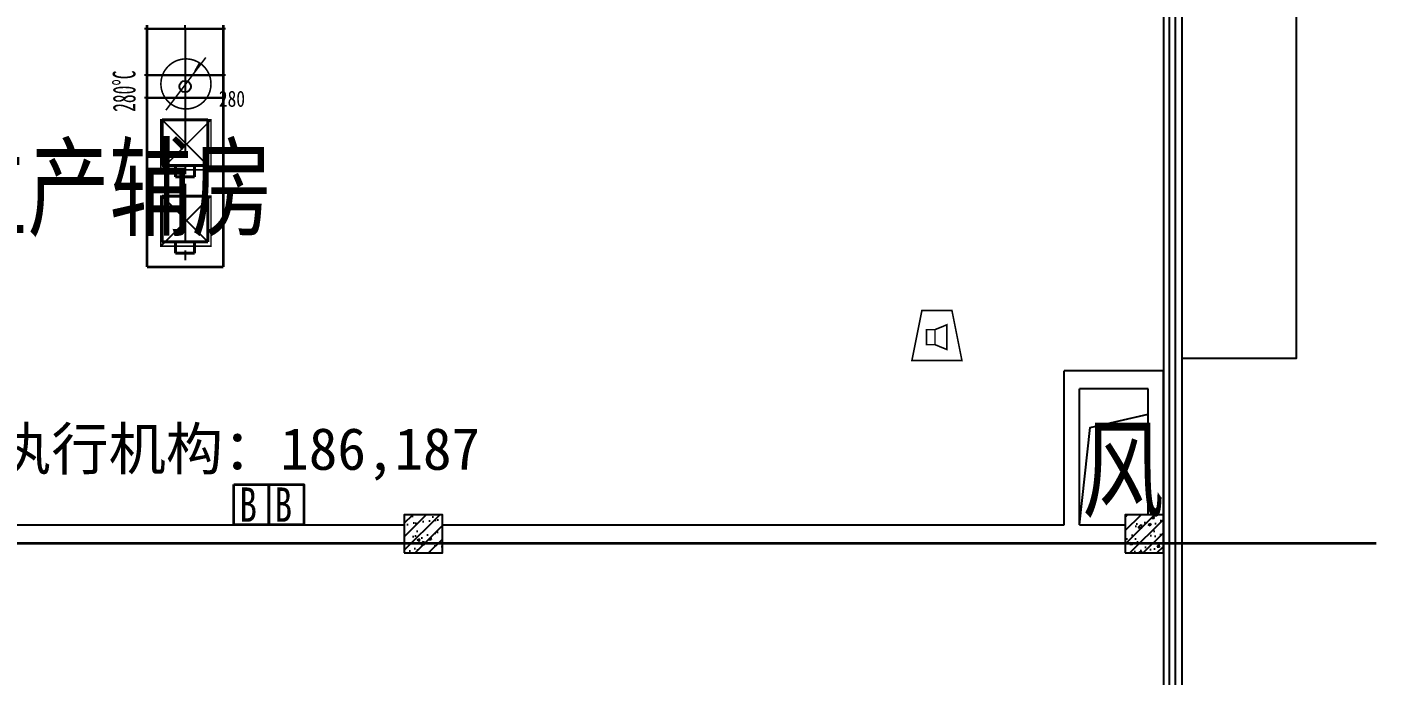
# Model space of a CAD drawing. Header units: millimetres. Extents: x -633009578 to 5705885, y -633235091 to 2571734.
# Drawn here: x 3653625 to 3671307, y 1892350 to 1900846 of the extents above; entities that cross this region are included whole.
import ezdxf

# ---------------------------------------------------------------- set-up
doc = ezdxf.new("R2010")
doc.units = ezdxf.units.MM
doc.header["$LTSCALE"] = 1000
doc.header["$MEASUREMENT"] = 0
doc.linetypes.add('CENTER2', pattern=[1.125, 0.75, -0.125, 0.125, -0.125])
doc.layers.get('0').update_dxf_attribs({"color": 9})
for name, color, linetype in [('000000000000电气', 7, 'Continuous'), ('A-COLUM(柱)', 255, 'Continuous'), ('A-F-AREA(计算)', 5, 'Continuous'), ('A-FLOR(看线)', 8, 'Continuous'), ('A-OTHER(其它)', 192, 'Continuous'), ('A-TEXT(房间)', 243, 'Continuous'), ('A-WALL(墙)', 255, 'Continuous'), ('A-WINDOW（窗）', 4, 'Continuous'), ('DUCT-排烟中心线', 5, 'CENTER2'), ('DUCT-排烟法兰', 4, 'Continuous'), ('DUCT-排烟管', 2, 'Continuous'), ('DUCT-排烟管端线', 4, 'Continuous'), ('DUCT-排烟阀门', 7, 'Continuous'), ('DUCT-排风风口', 7, 'Continuous'), ('HVAC-water Dim-SF', 241, 'Continuous'), ('设备-消防', 3, 'Continuous')]:
    doc.layers.add(name, color=color, linetype=linetype)
doc.styles.add('_TCH', font='simhei.ttf', dxfattribs={"width": 0.75, "bigfont": 'hztxt.shx'})
doc.styles.add('_THVAC_DIM', font='simhei.ttf', dxfattribs={"width": 0.8, "height": 3.5, "bigfont": 'HZTXT'})
doc.styles.add('IDQSTYLE', font='simhei.ttf', dxfattribs={"width": 0.707, "bigfont": 'hztxt.shx'})
doc.styles.add('SF', font='simhei.ttf', dxfattribs={"width": 0.75, "bigfont": '@@@hztxt.shx'})
doc.styles.get("Standard").update_dxf_attribs({"font": 'simhei.ttf', "bigfont": 'hztxt.shx'})
doc.styles.add('宋体', font='simhei.ttf')

# ---------------------------------------------------------------- blocks, each defined once
blk = doc.blocks.new('HC001303')
at = {"color": 0, "linetype": 'Continuous'}
blk.add_line((1.147673841419251, 1.538953517481514), (1.735401947549264, 2.599742189978989), dxfattribs=at)
at = {"color": 0, "linetype": 'Continuous', "const_width": 0.2}
blk.add_lwpolyline([(-2.500110713345594, -3.281016827298258), (2.47847216535268, 3.297393019579605)], dxfattribs=at)
blk.add_lwpolyline([(2.673745217742495e-14, -3.125, 0.1989123673796571), (2.209708691207992, -2.209708691207937, 0.1989123673796571), (3.125000000000028, -4.323120637516818e-16, 0.1989123673796568), (2.209708691207993, 2.209708691207993, 0.1989123673796569), (2.841876514387939e-14, 3.125, 0.1989123673796569), (-2.209708691207936, 2.209708691207994, 0.1989123673796568), (-3.124999999999972, 2.10353517373855e-15, 0.1989123673796572), (-2.209708691207937, -2.209708691207936, 0.1989123673796571)], format="xyb", close=True, dxfattribs=at)
at = {"color": 0, "style": 'IDQSTYLE', "width": 0.7}
for tag, p in [('280', (4.109408226946883, -2.854615367737885)), ('PSFHATT', (5.125000010000028, -3.281016827298258))]:
    blk.add_attdef(tag, p, '', height=2, dxfattribs=at)
blk = doc.blocks.new('HC001298')
at = {"color": 0, "linetype": 'Continuous', "const_width": 0.2}
blk.add_lwpolyline([(-3.125, 3.125), (3.125, 3.125), (3.125, -3.125), (-3.125, -3.125)], close=True, dxfattribs=at)
blk.add_lwpolyline([(-3.125, -3.125), (3.125, 3.125)], dxfattribs=at)
at = {"color": 0, "style": 'IDQSTYLE', "width": 0.7}
blk.add_attdef('PSFHATT', (5.125, -3.125), '', height=2.5, dxfattribs=at)
blk = doc.blocks.new('HC001213')
at = {"color": 0, "linetype": 'Continuous', "const_width": 0.2}
blk.add_lwpolyline([(-1.875, 3.125), (1.875, 3.125), (3.125, -3.125), (-3.125, -3.125)], close=True, dxfattribs=at)
for points in [[(-1.293653517016746, 0.7382802506738564), (-0.243653517016746, 0.7382802506738564), (-0.243653517016746, -1.136719749326144), (-1.293653517016746, -1.136719749326144), (-1.293653517016746, 0.7382802506738564)], [(-0.243653517016746, 0.7382802506738564), (1.231346482983254, 1.338280250673856), (1.231346482983254, -1.736719749326144), (-0.243653517016746, -1.136719749326144)]]:
    blk.add_lwpolyline(points, dxfattribs=at)
at = {"color": 0, "style": 'IDQSTYLE', "width": 0.7}
blk.add_attdef('PSFHATT', (5.125, -3.125), '', height=2.5, dxfattribs=at)
blk = doc.blocks.new('$TCHSYS$WIN2D')
for p, q in [((-0.5, 0.5), (0.5, 0.5)), ((0.5, 0.1666666666666666), (-0.5, 0.1666666666666666)), ((0.5, -0.1666666666666667), (-0.5, -0.1666666666666667)), ((-0.4999999999999999, -0.5), (0.5, -0.5))]:
    blk.add_line(p, q)
blk = doc.blocks.new('_FZH')
h = blk.add_hatch()
h.set_pattern_fill('钢筋混凝土', color=256, scale=0.1, style=0)
h.set_pattern_definition([(45, (0, 0), (-0.1767766952966369, 0.1767766952966369), []), (50, (0, 0), (0.7172601826007535, -0.06275213498259512), [0.07500000000000001, -0.8250000000000001]), (355, (0, 0), (-0.138751333613, 0.7521921337000119), [0.06, -0.66]), (100.4514, (0.05977168000000001, -0.00522934), (0.5785093817140216, 0.6894395420609536), [0.06374019, -0.701142112]), (46.1842, (0, 0.2), (1.067241048625645, -0.1655190143290181), [0.1125, -1.2375]), (96.6356, (0.088936745, 0.186206693), (0.9346627055487033, 0.9741178709004418), [0.095610288, -1.051713]), (351.1842, (0, 0.2), (0.9346619451336272, 0.9741186009253247), [0.09000000000000001, -0.9900000000000001]), (21, (0.1, 0.15), (0.5969070521184617, -0.4026188906653388), [0.07500000000000001, -0.8250000000000001]), (326, (0.1, 0.15), (0.2433153319215824, 0.7251500450468529), [0.06, -0.66]), (71.4514, (0.149742233, 0.116448394), (0.84022262858149, 0.3225304967099524), [0.06374019, -0.701142112]), (37.50000000000001, (0, 0), (0.01215985531729062, 0.3328938538313115), [0, -0.652, 0, -0.67, 0, -0.6625000000000001]), (7.499999999999999, (0, 0), (0.2630695374421486, 0.3944117118823603), [0, -0.382, 0, -0.637, 0, -0.2525]), (-32.5, (-0.223, 0), (0.533822436172409, -0.02255487173437976), [0, -0.25, 0, -0.78, 0, -1.035]), (-42.5, (-0.323, 0), (0.5831861693423862, 0.1001049823323177), [0, -0.325, 0, -0.518, 0, -0.735])])
h.paths.add_polyline_path([(-0.5, -0.5), (0.5, -0.5), (0.5, 0.5), (-0.5, 0.5)])
blk.add_lwpolyline([(-0.5, -0.5), (0.5, -0.5), (0.5, 0.5), (-0.5, 0.5)], close=True)
blk = doc.blocks.new('00000594Cent')
at = {"lineweight": -2}
blk.add_line((-218.75, 1.4210854715202e-14), (218.75, 1.4210854715202e-14), dxfattribs=at)
at = {"color": 0, "linetype": 'ByBlock', "lineweight": -2}
blk.add_circle((0, 1.4210854715202e-14), 125, dxfattribs=at)
blk = doc.blocks.new('00000594Body')
at = {"color": 0, "linetype": 'ByBlock', "lineweight": -2}
for p, q in [((-250, -500), (-249.9999999999964, 500)), ((250, 500), (-250, 500)), ((250, -500), (250.0000000000036, 500)), ((-250, -500), (250, -500))]:
    blk.add_line(p, q, dxfattribs=at)
blk = doc.blocks.new('$风口$00000116')
blk.add_line((-100, 100), (100, -100))
at = {"lineweight": 40}
for p, q in [((100, 100), (-100, 100)), ((-100, 100), (-100, -100)), ((100, -100), (100, 100)), ((-100, -100), (100, -100)), ((-41.83000000000175, -100), (-41.83000000000175, -148.9999999999982)), ((41.83000000000175, -148.9999999999982), (41.83000000000175, -100)), ((-41.83000000000175, -148.9999999999982), (41.83000000000175, -148.9999999999982))]:
    blk.add_line(p, q, dxfattribs=at)

msp = doc.modelspace()

# ---------------------------------------------------------------- linework, layer by layer
at = {"layer": '000000000000电气', "color": 1, "lineweight": 35}
msp.add_line((3643562.663001754, 1894079.596922403), (3671307.474273132, 1894079.596922403), dxfattribs=at)
for points in [[(3656334.634385455, 1894847.939429325), (3656794.972411249, 1894847.939429325), (3656794.972411249, 1894319.596922447), (3656334.634385455, 1894319.596922447)], [(3656794.972411249, 1894847.939429325), (3657255.310437044, 1894847.939429325), (3657255.310437044, 1894319.596922447), (3656794.972411249, 1894319.596922447)]]:
    msp.add_lwpolyline(points, close=True, dxfattribs=at)
at = {"layer": 'A-F-AREA(计算)'}
msp.add_lwpolyline([(3534479.971570265, 1991839.59697076), (3668759.971570265, 1991839.59697076), (3668759.971570265, 1855759.59697076), (3534479.971570265, 1855759.59697076)], close=True, dxfattribs=at)
at = {"layer": 'A-FLOR(看线)'}
msp.add_lwpolyline([(3668759.994031747, 1901599.596922421), (3670259.994031748, 1901599.596922421), (3670259.99403175, 1896499.596922421), (3668759.994031749, 1896499.596922421)], dxfattribs=at)
at = {"layer": 'A-OTHER(其它)'}
msp.add_lwpolyline([(3667419.994031731, 1894319.596922615), (3667559.22055157, 1895592.506868779), (3668319.994031804, 1895769.59692268)], dxfattribs=at)
at = {"layer": 'A-WALL(墙)'}
for p, q in [((3667219.994031725, 1894319.596922395), (3667219.994031725, 1896339.596922422)), ((3668519.994031751, 1896339.596922422), (3667219.994031725, 1896339.596922422)), ((3668519.994031889, 1894449.596922453), (3668519.994031751, 1896339.596922422)), ((3667419.994031728, 1894319.596922732), (3667419.994031728, 1896099.596922434)), ((3668319.994031746, 1896099.596922434), (3667419.994031728, 1896099.596922434)), ((3668319.994031922, 1894449.596922453), (3668319.994031746, 1896099.596922434)), ((3649369.994031977, 1894319.596922422), (3658569.994031977, 1894319.596922455)), ((3659069.994031977, 1894319.59692244), (3667219.994031725, 1894319.596922395)), ((3667419.994031728, 1894319.596922732), (3668019.994031749, 1894319.596922424)), ((3649369.994031977, 1894079.596922422), (3658569.994031977, 1894079.596922449)), ((3659069.994031977, 1894079.596922453), (3667319.994031749, 1894079.596922424)), ((3667319.994031749, 1894079.596922424), (3668019.994031749, 1894079.596922424))]:
    msp.add_line(p, q, dxfattribs=at)
at = {"layer": 'DUCT-排烟中心线', "color": 8}
for p, q in [((3655697.016134658, 1900820.613812272), (3655697.016134658, 1900870.613812272)), ((3655697.016134658, 1900820.413812272), (3655697.016134658, 1900215.4710672)), ((3655697.016134658, 1899915.0710672), (3655697.016134658, 1897699.048910815))]:
    msp.add_line(p, q, dxfattribs=at)
at = {"layer": 'DUCT-排烟法兰', "color": 8}
for p, q in [((3656227.016134658, 1900820.513812273), (3655167.016134658, 1900820.513812273)), ((3656227.016134658, 1900215.3710672), (3655167.016134658, 1900215.3710672)), ((3656227.016134658, 1899915.1710672), (3655167.016134658, 1899915.1710672))]:
    msp.add_line(p, q, dxfattribs=at)
at = {"layer": 'DUCT-排烟管', "color": 8, "const_width": 35}
for points in [[(3655197.016134658, 1900820.613812272), (3655197.016134658, 1900870.613812272)], [(3655197.016134658, 1900820.413812272), (3655197.016134658, 1900215.4710672)], [(3656197.016134658, 1900870.613812272), (3656197.016134658, 1900820.613812272)], [(3656197.016134658, 1900215.4710672), (3656197.016134658, 1900820.413812272)], [(3655197.016134658, 1899915.2710672), (3655197.016134658, 1900215.2710672)], [(3656197.016134658, 1900215.2710672), (3656197.016134658, 1899915.2710672)], [(3655197.016134658, 1899915.0710672), (3655197.016134658, 1897699.048910815)], [(3656197.016134658, 1897699.048910815), (3656197.016134658, 1899915.0710672)], [(3655197.016134658, 1897699.048910815), (3656197.016134658, 1897699.048910815)]]:
    msp.add_lwpolyline(points, dxfattribs=at)
at = {"layer": 'DUCT-排烟管端线', "color": 8}
for p, q in [((3655197.016134658, 1900820.613812272), (3656197.016134658, 1900820.613812272)), ((3656197.016134658, 1900820.413812272), (3655197.016134658, 1900820.413812272)), ((3655197.016134658, 1900215.4710672), (3656197.016134658, 1900215.4710672)), ((3656197.016134658, 1900215.2710672), (3655197.016134658, 1900215.2710672)), ((3656197.016134658, 1899915.2710672), (3655197.016134658, 1899915.2710672)), ((3656197.016134658, 1899915.0710672), (3655197.016134658, 1899915.0710672))]:
    msp.add_line(p, q, dxfattribs=at)

# ---------------------------------------------------------------- block references
at = {"layer": 'A-COLUM(柱)', "xscale": 500, "yscale": 500, "zscale": 500}
for p in [(3658819.994031749, 1894199.596922424), (3668269.994031749, 1894199.596922424)]:
    msp.add_blockref('_FZH', p, dxfattribs=at)
at = {"layer": 'A-WINDOW（窗）', "xscale": -36000, "yscale": 240, "zscale": 36000, "rotation": 89.99999999999999}
msp.add_blockref('$TCHSYS$WIN2D', (3668639.994031749, 1904299.596922364), dxfattribs=at)
at = {"layer": 'DUCT-排烟阀门', "color": 8, "xscale": 0.6, "rotation": 270}
msp.add_blockref('00000594Body', (3655697.016134658, 1900065.2710672, 3000), dxfattribs=at)
at = {"layer": 'DUCT-排烟阀门', "color": 8, "xscale": 0.6, "yscale": 0.6, "rotation": 270}
msp.add_blockref('00000594Cent', (3655697.016134658, 1900065.2710672, 3000), dxfattribs=at)
at = {"layer": 'DUCT-排风风口', "color": 8, "xscale": 3, "yscale": 3}
for p in [(3655697.016134658, 1899327.980793356, 2600), (3655697.016134658, 1898327.980793356, 2600)]:
    msp.add_blockref('$风口$00000116', p, dxfattribs=at)
at = {"layer": '设备-消防'}
ref = msp.add_blockref('HC001303', (3655708.409488499, 1900098.885574728, 3000), dxfattribs=dict(at, xscale=105, yscale=105, zscale=105))
ref.add_attrib('280', '280', (3656139.897352329, 1899799.150961116, 3000), dxfattribs={"layer": '0', "color": 0, "height": 210, "width": 0.8})
at = {"layer": '设备-消防', "xscale": 105, "yscale": 105, "zscale": 105}
for name, p in [('HC001298', (3655708.409488499, 1899299.5, 3000)), ('HC001298', (3655708.409488499, 1898299.5, 3000)), ('HC001213', (3665552, 1896800.030681708))]:
    msp.add_blockref(name, p, dxfattribs=at)

# ---------------------------------------------------------------- texts
at = {"layer": '000000000000电气', "color": 20, "lineweight": 35, "true_color": 0xff5500, "style": '宋体'}
msp.add_text('执行机构：186,187', height=550, dxfattribs=at).set_placement((3653193.981764877, 1895040.127878062))
at = {"layer": 'A-TEXT(房间)', "style": '_TCH', "width": 0.75}
for s, p in [('生产辅房', (3652557.728324259, 1898213.659129936)), ('风', (3667453.736241023, 1894523.929495223))]:
    msp.add_text(s, height=1050, dxfattribs=at).set_placement(p)
at = {"layer": 'DUCT-排烟阀门', "color": 8, "style": '_THVAC_DIM', "width": 0.5647058823529412}
msp.add_text('280%%dC', height=297.5, rotation=90, dxfattribs=at).set_placement((3655047.016134658, 1899733.2710672, 3000))
at = {"layer": 'HVAC-water Dim-SF', "linetype": 'Continuous', "style": 'SF', "width": 0.75}
for p in [(3656409.520049275, 1894358.093582744, 5600), (3656869.858075069, 1894358.093582744, 5600)]:
    msp.add_text('B', height=450, dxfattribs=at).set_placement(p)

doc.saveas('drawing.dxf')
